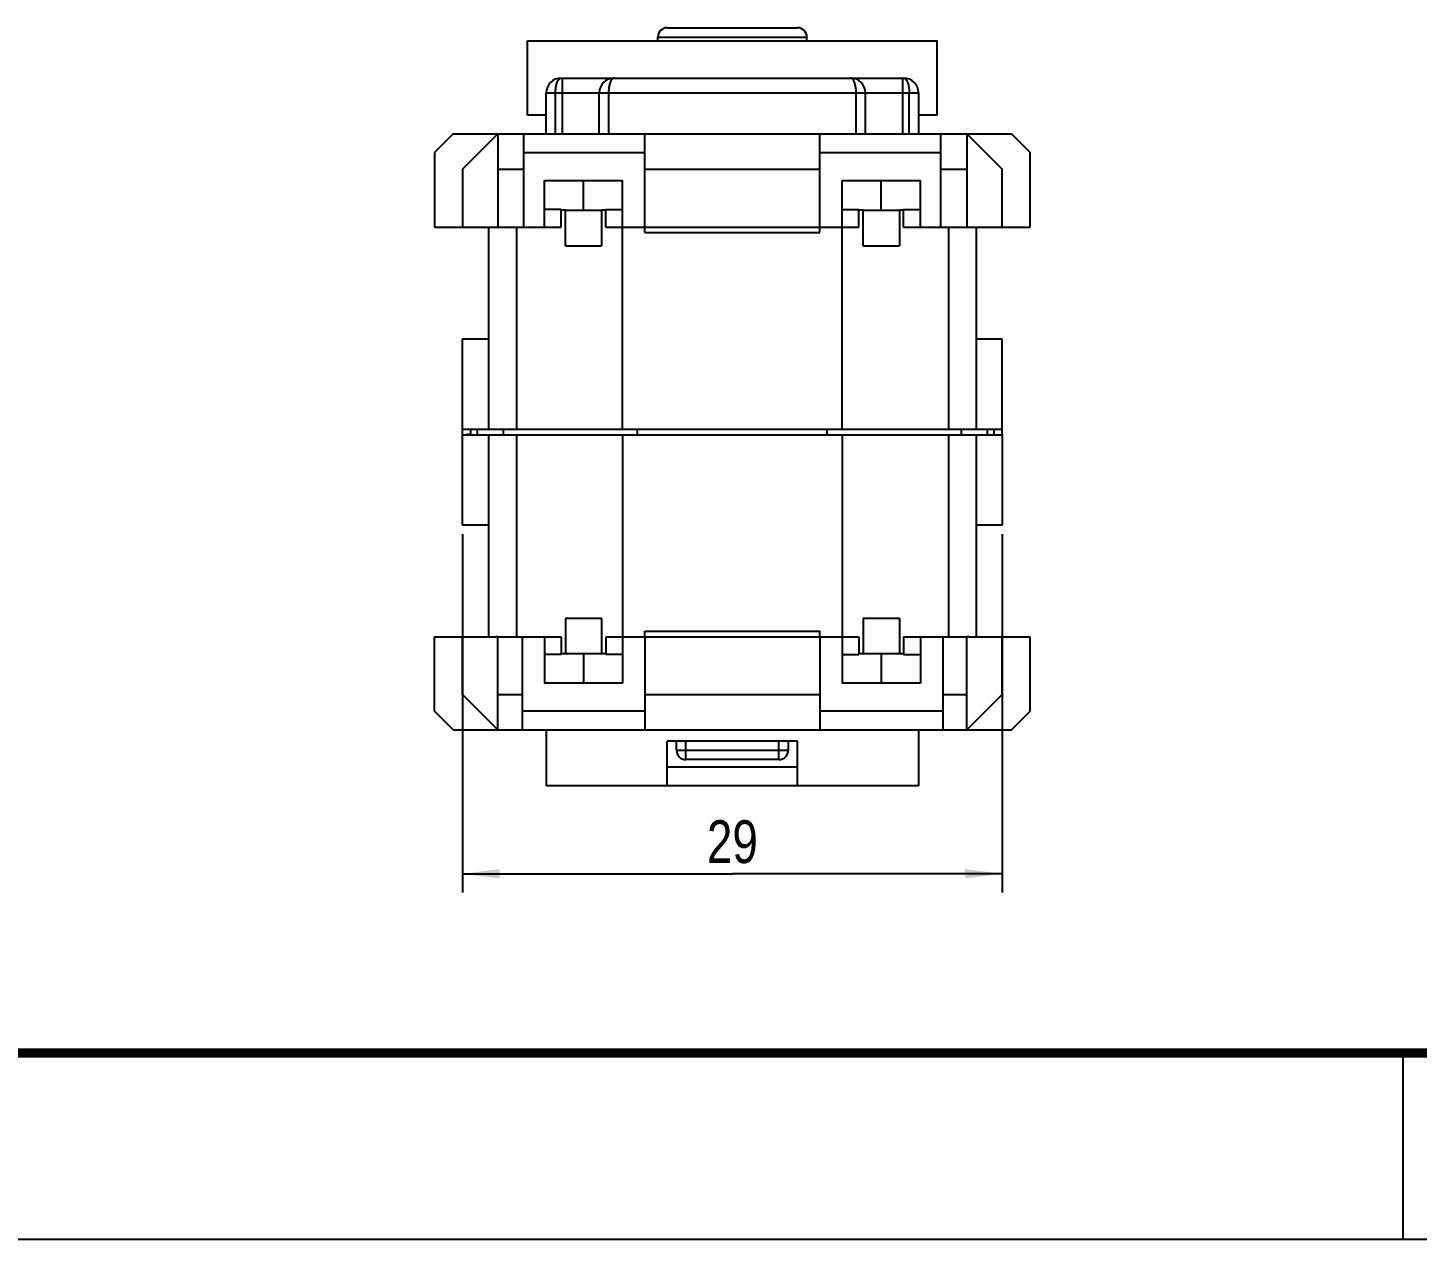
# Model space of a CAD drawing. Header units: millimetres. Extents: x 0 to 297, y 0 to 210.
# Drawn here: x 74.6 to 149.3, y 0 to 65.1 of the extents above; entities that cross this region are included whole.
import ezdxf

# ---------------------------------------------------------------- set-up
doc = ezdxf.new("R2010")
doc.units = ezdxf.units.MM
doc.header["$LTSCALE"] = 16.335
doc.layers.get('0').update_dxf_attribs({"linetype": 'CONTINUOUS'})
for name, color, linetype in [('02___PRT_ALL_AXES', 7, 'CONTINUOUS'), ('7_ALL_FEATURES', 7, 'CONTINUOUS'), ('9_ALL_COMPONENTS', 7, 'CONTINUOUS')]:
    doc.layers.add(name, color=color, linetype=linetype)
doc.styles.get("Standard").update_dxf_attribs({"font": 'txt', "width": 0.8})
doc.dimstyles.new('DIMSTYLE_1', dxfattribs={"dimtxt": 2.3, "dimasz": 2, "dimexe": 0.18, "dimexo": 0.0625, "dimgap": 0.09, "dimtad": 1, "dimdec": 3, "dimdsep": 46, "dimtxsty": 'Standard', "dimblk": '_FILLED', "dimblk1": '_FILLED', "dimblk2": '_FILLED', "dimcen": 0.09, "dimadec": 0, "dimazin": 0, "dimtp": 0.001, "dimtm": 0.001, "dimtfac": 1, "dimtdec": 3, "dimtofl": 0, "dimtmove": 0, "dimatfit": 3, "dimldrblk": '_FILLED', "dimfxl": 0, "dimtolj": 1, "dimarcsym": 0})

# ---------------------------------------------------------------- blocks, each defined once
blk = doc.blocks.new('_FILLED')
at = {"color": 0, "linetype": 'ByBlock'}
blk.add_solid([(0, 0), (-1, 0.125), (-1, -0.125)], dxfattribs=at)
blk = doc.blocks.new('*D20')
at = {"color": 2, "linetype": 'Continuous'}
for p, q in [((97.981, 37.852), (97.981, 18.623)), ((126.981, 37.852), (126.981, 18.623)), ((97.981, 19.623), (112.481, 19.623)), ((126.981, 19.623), (112.481, 19.623))]:
    blk.add_line(p, q, dxfattribs=at)
at = {"color": 2, "linetype": 'Continuous', "xscale": 2, "yscale": 2, "zscale": 2, "rotation": 180}
blk.add_blockref('_FILLED', (97.981, 19.623), dxfattribs=at)
at = {"color": 2, "linetype": 'Continuous', "xscale": 2, "yscale": 2, "zscale": 2}
blk.add_blockref('_FILLED', (126.981, 19.623), dxfattribs=at)
at = {"color": 2, "linetype": 'Continuous', "insert": (112.481, 22.498), "char_height": 2.3, "width": 3.68, "attachment_point": 2, "line_spacing_factor": 0.9}
blk.add_mtext('29', dxfattribs=at)

msp = doc.modelspace()

# ---------------------------------------------------------------- linework, layer by layer
at = {"color": 7, "linetype": 'Continuous'}
for p, q in [((148.5, 10), (148.5, 0)), ((0, 0), (297, 0))]:
    msp.add_line(p, q, dxfattribs=at)
at = {"color": 7, "linetype": 'Continuous', "const_width": 0.5}
msp.add_lwpolyline([(10, 10), (287, 10)], dxfattribs=at)
at = {"layer": '02___PRT_ALL_AXES', "color": 7, "linetype": 'Continuous'}
for p, q in [((103.5103, 53.3522), (103.5103, 55.2522)), ((103.5103, 55.2522), (105.4519, 55.2522)), ((105.4519, 55.2522), (105.4519, 53.3522)), ((119.5103, 53.3522), (119.5103, 55.2522)), ((119.5103, 55.2522), (121.4519, 55.2522)), ((121.4519, 55.2522), (121.4519, 53.3522)), ((103.5103, 53.3522), (105.4519, 53.3522)), ((119.5103, 53.3522), (121.4519, 53.3522))]:
    msp.add_line(p, q, dxfattribs=at)
at = {"layer": '7_ALL_FEATURES', "color": 7, "linetype": 'Continuous'}
for p, q in [((103.2811, 62.3522), (121.6811, 62.3522)), ((102.4811, 59.3522), (102.4811, 61.5522)), ((105.3311, 59.3522), (105.3311, 61.5522)), ((119.6311, 59.3522), (119.6311, 61.5522)), ((122.4811, 61.5522), (122.4811, 59.3522)), ((97.4811, 59.3522), (96.4811, 58.3522)), ((97.4811, 59.3522), (127.4811, 59.3522)), ((99.8811, 59.3522), (97.9811, 57.4522)), ((99.8811, 59.3522), (99.8811, 54.3522)), ((101.2811, 54.3522), (101.2811, 59.3522)), ((107.7811, 54.0522), (107.7811, 59.3522)), ((117.1811, 54.0522), (117.1811, 59.3522)), ((123.6811, 54.3522), (123.6811, 59.3522)), ((125.0811, 59.3522), (125.0811, 54.3522)), ((125.0811, 59.3522), (126.9811, 57.4522)), ((127.4811, 59.3522), (128.4811, 58.3522)), ((96.4811, 58.3522), (96.4811, 54.3522)), ((101.2811, 58.3522), (107.7811, 58.3522)), ((117.1811, 58.3522), (123.6811, 58.3522)), ((128.4811, 54.3522), (128.4811, 58.3522)), ((97.9811, 57.4522), (97.9811, 54.3522)), ((99.8811, 57.4522), (101.2811, 57.4522)), ((102.3811, 54.3522), (102.3811, 56.8522)), ((102.3811, 56.8522), (106.5811, 56.8522)), ((104.4811, 55.2522), (104.4811, 56.8522)), ((106.5811, 43.5022), (106.5811, 56.8522)), ((107.7811, 57.4522), (117.1811, 57.4522)), ((118.3811, 43.5022), (118.3811, 56.8522)), ((118.3811, 56.8522), (122.5811, 56.8522)), ((120.4811, 55.2522), (120.4811, 56.8522)), ((122.5811, 54.3522), (122.5811, 56.8522)), ((123.6811, 57.4522), (125.0811, 57.4522)), ((126.9811, 54.3522), (126.9811, 57.4522)), ((103.2811, 55.3022), (102.3811, 55.3022)), ((103.2811, 54.3522), (103.2811, 55.3022)), ((103.5103, 55.2522), (103.2811, 55.2522)), ((105.6811, 55.2522), (105.4519, 55.2522)), ((105.6811, 54.3522), (105.6811, 55.3022)), ((105.6811, 55.3022), (106.5811, 55.3022)), ((118.3811, 55.3022), (119.2811, 55.3022)), ((119.2811, 54.3522), (119.2811, 55.3022)), ((119.5103, 55.2522), (119.2811, 55.2522)), ((121.6811, 55.2522), (121.4519, 55.2522)), ((121.6811, 54.3522), (121.6811, 55.3022)), ((121.6811, 55.3022), (122.5811, 55.3022)), ((96.4811, 54.3522), (103.2811, 54.3522)), ((99.3811, 54.3522), (99.3811, 43.5022)), ((105.6811, 54.3522), (119.2811, 54.3522)), ((107.7811, 54.0522), (117.1811, 54.0522)), ((121.6811, 54.3522), (128.4811, 54.3522)), ((125.5811, 54.3522), (125.5811, 43.5022)), ((97.9811, 43.5022), (97.9811, 48.3522)), ((97.9811, 48.3522), (99.3811, 48.3522)), ((125.5811, 48.3522), (126.9811, 48.3522)), ((126.9811, 43.5022), (126.9811, 48.3522)), ((97.9811, 43.5022), (126.9811, 43.5022)), ((96.4811, 28.3522), (96.4811, 32.3522)), ((96.4811, 32.3522), (99.7739, 32.3522)), ((97.9811, 29.2522), (97.9811, 32.3522)), ((99.8811, 27.3522), (99.8811, 32.3522)), ((99.8811, 32.3522), (103.2811, 32.3522)), ((101.1811, 32.3522), (101.1811, 27.3522)), ((102.3811, 32.3522), (102.3811, 29.8522)), ((103.2811, 32.3522), (103.2811, 31.4022)), ((105.6811, 32.3522), (119.2811, 32.3522)), ((105.6811, 32.3522), (105.6811, 31.4022)), ((106.5811, 32.3522), (106.5811, 29.8522)), ((107.7811, 32.3522), (107.7811, 27.3522)), ((117.1811, 32.3522), (117.1811, 27.3522)), ((118.3811, 32.3522), (118.3811, 29.8522)), ((119.2811, 32.3522), (119.2811, 31.4022)), ((121.6811, 32.3522), (125.0811, 32.3522)), ((121.6811, 32.3522), (121.6811, 31.4022)), ((122.5811, 32.3522), (122.5811, 29.8522)), ((123.7811, 32.3522), (123.7811, 27.3522)), ((125.0811, 27.3522), (125.0811, 32.3522)), ((125.1883, 32.3522), (128.4811, 32.3522)), ((126.9811, 29.2522), (126.9811, 32.3522)), ((128.4811, 28.3522), (128.4811, 32.3522)), ((103.2811, 31.4022), (102.3811, 31.4022)), ((104.4811, 31.4522), (104.4811, 29.8522)), ((106.5811, 31.4022), (105.6811, 31.4022)), ((118.3811, 31.4022), (119.2811, 31.4022)), ((120.4811, 31.4522), (120.4811, 29.8522)), ((121.6811, 31.4022), (122.5811, 31.4022)), ((99.8811, 27.3522), (97.9811, 29.2522)), ((99.8811, 29.2522), (101.1811, 29.2522)), ((106.5811, 29.8522), (102.3811, 29.8522)), ((107.7811, 29.2522), (117.1811, 29.2522)), ((122.5811, 29.8522), (118.3811, 29.8522)), ((123.7811, 29.2522), (125.0811, 29.2522)), ((125.0811, 27.3522), (126.9811, 29.2522)), ((97.4811, 27.3522), (96.4811, 28.3522)), ((107.7811, 28.3522), (101.1811, 28.3522)), ((123.7811, 28.3522), (117.1811, 28.3522)), ((127.4811, 27.3522), (128.4811, 28.3522)), ((97.4811, 27.3522), (127.4811, 27.3522)), ((102.4811, 27.3522), (102.4811, 24.3522)), ((122.4811, 27.3522), (122.4811, 24.3522)), ((115.9811, 26.7522), (108.9811, 26.7522)), ((108.9811, 24.3522), (108.9811, 26.7522)), ((109.4811, 26.2522), (109.4811, 26.7522)), ((115.4811, 26.7522), (115.4811, 26.2522)), ((115.9811, 24.3522), (115.9811, 26.7522)), ((114.9811, 25.7522), (109.9811, 25.7522)), ((122.4811, 24.3522), (102.4811, 24.3522))]:
    msp.add_line(p, q, dxfattribs=at)
at = {"layer": '7_ALL_FEATURES', "color": 9, "linetype": 'Continuous'}
for p, q in [((103.3311, 62.3522), (103.3311, 59.3522)), ((121.6311, 59.3522), (121.6311, 62.3522)), ((102.4811, 61.5522), (122.4811, 61.5522)), ((102.9811, 59.3522), (102.9811, 61.5522)), ((105.8311, 61.5522), (105.8311, 59.3522)), ((119.1311, 59.3522), (119.1311, 61.5522)), ((121.9811, 59.3522), (121.9811, 61.5522)), ((100.8811, 54.3522), (100.8811, 43.5022)), ((124.0811, 54.3522), (124.0811, 43.5022)), ((109.4811, 26.2522), (115.4811, 26.2522)), ((109.9811, 25.7522), (109.9811, 26.7522)), ((114.9811, 25.7522), (114.9811, 26.7522)), ((115.9811, 25.3522), (108.9811, 25.3522))]:
    msp.add_line(p, q, dxfattribs=at)
at = {"layer": '7_ALL_FEATURES', "color": 7, "linetype": 'Continuous'}
for centre, radius, start, end in [((103.2811, 61.5522), 0.8, 90, 180), ((106.1311, 61.5522), 0.8, 90, 180), ((118.8311, 61.5522), 0.8, 0, 90), ((121.6811, 61.5522), 0.8, 0, 90), ((109.9811, 26.2522), 0.5, 180, 270), ((114.9811, 26.2522), 0.5, 270, 360)]:
    msp.add_arc(centre, radius, start, end, dxfattribs=at)
at = {"layer": '7_ALL_FEATURES', "color": 9, "linetype": 'Continuous'}
for points, start_tangent, end_tangent in [([(102.9811, 61.5522), (102.9904, 61.7515), (103.0188, 61.9401), (103.0652, 62.1074), (103.1271, 62.2388), (103.2014, 62.3234), (103.2811, 62.3522)], (-0.0002933, 1), (0.999996, 0.0028224)), ([(106.1311, 62.3522), (106.0514, 62.3234), (105.9771, 62.2388), (105.9151, 62.1074), (105.8687, 61.9401), (105.8405, 61.7515), (105.8311, 61.5522)], (-0.9999962, -0.0027621), (-0.0000081, -1)), ([(119.1311, 61.5522), (119.1216, 61.7515), (119.0935, 61.9401), (119.0471, 62.1074), (118.9851, 62.2388), (118.9108, 62.3234), (118.8311, 62.3522)], (-0.0000081, 1), (-0.999996, 0.0028224)), ([(121.6811, 62.3522), (121.7608, 62.3234), (121.8351, 62.2388), (121.8969, 62.1074), (121.9434, 61.9401), (121.9717, 61.7515), (121.9811, 61.5522)], (0.9999962, -0.0027621), (-0.0002934, -1))]:
    msp.add_spline(points, degree=3, dxfattribs=dict(at, start_tangent=start_tangent, end_tangent=end_tangent))
at = {"layer": '9_ALL_COMPONENTS', "color": 7, "linetype": 'Continuous'}
for p, q in [((108.9811, 65.0522), (115.981, 65.0522)), ((101.4811, 60.3522), (101.4811, 64.3522)), ((101.4811, 64.3522), (123.4811, 64.3522)), ((108.4811, 64.3522), (108.4811, 64.5522)), ((116.4811, 64.3522), (116.4811, 64.5522)), ((123.4811, 60.3522), (123.4811, 64.3522)), ((102.4811, 60.3522), (101.4811, 60.3522)), ((123.4811, 60.3522), (122.4811, 60.3522)), ((97.9811, 38.3522), (97.9811, 43.5022)), ((98.7811, 43.2022), (98.7811, 43.5022)), ((100.1811, 43.2022), (100.1811, 43.5022)), ((107.3811, 43.2022), (107.3811, 43.5022)), ((117.5811, 43.2022), (117.5811, 43.5022)), ((124.7811, 43.2022), (124.7811, 43.5022)), ((126.1811, 43.2022), (126.1811, 43.5022)), ((126.9811, 43.2086), (126.9811, 43.5022)), ((97.9811, 43.2022), (98.4194, 43.246)), ((97.9811, 43.2022), (126.9811, 43.2022)), ((99.3811, 43.2022), (99.3811, 32.3522)), ((106.5811, 43.2022), (106.5811, 32.3522)), ((118.3811, 43.2022), (118.3811, 32.3522)), ((125.5811, 43.2022), (125.5811, 32.3522)), ((126.9811, 43.2022), (126.9811, 38.3522)), ((99.3811, 38.3522), (97.9811, 38.3522)), ((126.9811, 38.3522), (125.5811, 38.3522)), ((103.5103, 33.3522), (103.5103, 31.4522)), ((103.5103, 33.3522), (105.4519, 33.3522)), ((105.4519, 33.3522), (105.4519, 31.4522)), ((119.5103, 33.3522), (121.4519, 33.3522)), ((119.5103, 33.3522), (119.5103, 31.4522)), ((121.4519, 33.3522), (121.4519, 31.4522)), ((99.8811, 32.3522), (99.7739, 32.3522)), ((107.7811, 32.6522), (117.1811, 32.6522)), ((107.7811, 32.3522), (107.7811, 32.6522)), ((117.1811, 32.3522), (117.1811, 32.6522)), ((125.1883, 32.3522), (125.0811, 32.3522)), ((103.2811, 31.4522), (105.6811, 31.4522)), ((119.2811, 31.4522), (121.6811, 31.4522))]:
    msp.add_line(p, q, dxfattribs=at)
at = {"layer": '9_ALL_COMPONENTS', "color": 9, "linetype": 'Continuous'}
for p, q in [((108.4811, 64.5522), (116.4811, 64.5522)), ((100.8811, 43.2022), (100.8811, 32.3522)), ((124.0811, 43.2022), (124.0811, 32.3522))]:
    msp.add_line(p, q, dxfattribs=at)
at = {"layer": '9_ALL_COMPONENTS', "color": 7, "linetype": 'Continuous'}
for centre, radius, start, end in [((108.9811, 64.5522), 0.5, 89.999995, 180), ((115.9811, 64.5522), 0.5, 0, 90.000005), ((100.9111, 43.3522), 2.5, 176.548075, 183.451925), ((124.0511, 43.3522), 2.5, 356.548075, 3.451925)]:
    msp.add_arc(centre, radius, start, end, dxfattribs=at)

# ---------------------------------------------------------------- dimensions: what is measured, and where the dimension line sits
at = {"color": 2, "linetype": 'Continuous'}
dim = msp.add_linear_dim(base=(126.9811, 19.6225), p1=(97.9811, 37.8522), p2=(126.9811, 37.8522), dimstyle='DIMSTYLE_1', dxfattribs=at)
dim.commit()
dim.dimension.update_dxf_attribs({"geometry": '*D20', "text_midpoint": (110.6411, 21.3475), "dimtype": 160})

doc.saveas('drawing.dxf')
